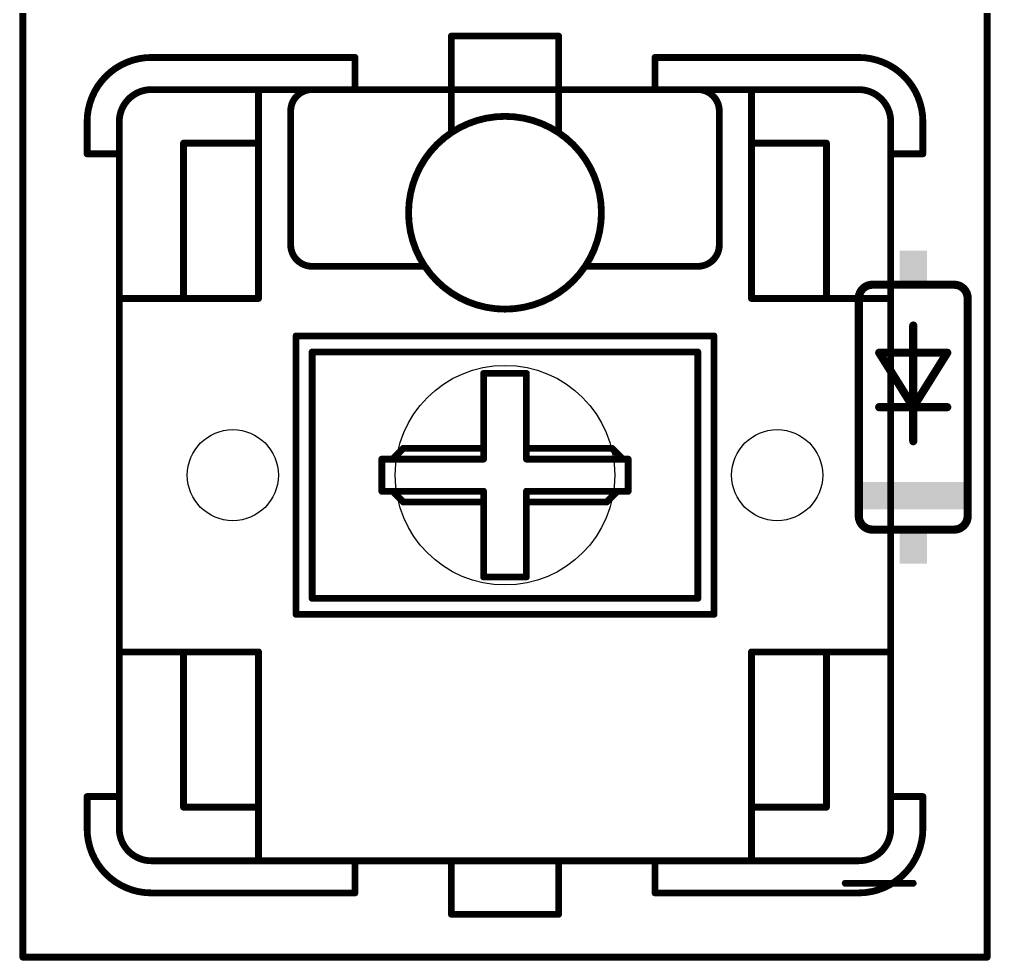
# Model space of a CAD drawing. Extents: x 0 to 155, y -1 to 106.
# Drawn here: x 78.57 to 96.69, y 41.74 to 59.31 of the extents above; entities that cross this region are included whole.
import ezdxf

# ---------------------------------------------------------------- set-up
doc = ezdxf.new("R2010")
doc.units = 0
doc.layers.add('20', color=7, linetype='CONTINUOUS')
doc.layers.add('21', color=253, linetype='CONTINUOUS')

# ---------------------------------------------------------------- blocks, each defined once
blk = doc.blocks.new('RECT')
blk.add_solid([(-0.5, -0.5), (0.5, -0.5), (-0.5, 0.5), (0.5, 0.5)])

msp = doc.modelspace()

# ---------------------------------------------------------------- linework, layer by layer
at = {"layer": '20'}
for centre, radius in [((87.63, 50.8), 2.05), ((82.55, 50.8), 0.85), ((92.71, 50.8), 0.85)]:
    msp.add_circle(centre, radius, dxfattribs=at)
at = {"layer": '21'}
for points, const_width in [([(78.63, 41.8), (78.63, 59.8)], 0.127), ([(96.63, 59.8), (96.63, 41.8)], 0.127), ([(86.63, 59), (88.63, 59)], 0.127), ([(86.63, 58), (86.63, 59)], 0.127), ([(88.63, 58), (88.63, 59)], 0.127), ([(81.03, 58.6), (84.83, 58.6)], 0.127), ([(84.83, 58), (84.83, 58.6)], 0.127), ([(90.43, 58.6), (94.23, 58.6)], 0.127), ([(90.43, 58), (90.43, 58.6)], 0.127), ([(81.03, 58), (84.83, 58)], 0.127), ([(83.03, 58), (83.03, 57)], 0.127), ([(84.83, 58), (86.63, 58)], 0.127), ([(86.63, 58), (88.63, 58)], 0.127), ([(86.63, 57.2), (86.63, 58)], 0.127), ([(88.63, 58), (90.43, 58)], 0.127), ([(88.63, 58), (88.63, 57.2)], 0.127), ([(90.43, 58), (94.23, 58)], 0.127), ([(92.23, 58), (92.23, 57)], 0.127), ([(83.63, 55.1), (83.63, 57.6)], 0.127), ([(91.63, 55.1), (91.63, 57.6)], 0.127), ([(79.83, 56.8), (79.83, 57.4)], 0.127), ([(80.43, 56.8), (80.43, 57.4)], 0.127), ([(94.83, 57.4), (94.83, 56.8)], 0.127), ([(95.43, 57.4), (95.43, 56.8)], 0.127), ([(81.63, 57), (81.63, 54.1)], 0.127), ([(83.03, 57), (81.63, 57)], 0.127), ([(83.03, 57), (83.03, 54.1)], 0.127), ([(92.23, 57), (92.23, 54.1)], 0.127), ([(93.63, 57), (92.23, 57)], 0.127), ([(93.63, 57), (93.63, 54.1)], 0.127), ([(80.43, 56.8), (79.83, 56.8)], 0.127), ([(80.43, 44.8), (80.43, 56.8)], 0.127), ([(94.83, 56.8), (94.83, 44.8)], 0.127), ([(94.83, 56.8), (95.43, 56.8)], 0.127), ([(84.03, 54.7), (86.13, 54.7)], 0.127), ([(89.13, 54.7), (91.23, 54.7)], 0.127), ([(94.488, 54.356), (96.012, 54.356)], 0.1524), ([(81.63, 54.1), (80.43, 54.1)], 0.127), ([(83.03, 54.1), (81.63, 54.1)], 0.127), ([(93.63, 54.1), (92.23, 54.1)], 0.127), ([(94.83, 54.1), (93.63, 54.1)], 0.127), ([(94.234, 50.038), (94.234, 54.102)], 0.1524), ([(96.266, 50.038), (96.266, 54.102)], 0.1524), ([(95.25, 52.07), (95.25, 53.594)], 0.1524), ([(83.73, 48.2), (83.73, 53.4)], 0.127), ([(83.73, 53.4), (91.53, 53.4)], 0.127), ([(91.53, 53.4), (91.53, 48.2)], 0.127), ([(84.03, 48.5), (84.03, 53.1)], 0.127), ([(84.03, 53.1), (91.23, 53.1)], 0.127), ([(91.23, 53.1), (91.23, 48.5)], 0.127), ([(94.615, 53.086), (95.885, 53.086)], 0.1524), ([(95.25, 52.07), (94.615, 53.086)], 0.1524), ([(95.885, 53.086), (95.25, 52.07)], 0.1524), ([(87.23, 51.3), (87.23, 52.7)], 0.127), ([(87.23, 52.7), (88.03, 52.7)], 0.127), ([(88.03, 52.7), (88.03, 51.3)], 0.127), ([(94.615, 52.07), (95.25, 52.07)], 0.1524), ([(95.25, 51.435), (95.25, 52.07)], 0.1524), ([(95.25, 52.07), (95.885, 52.07)], 0.1524), ([(85.73, 51.3), (85.53, 51.1)], 0.127), ([(87.23, 51.3), (85.73, 51.3)], 0.127), ([(87.23, 51.1), (87.23, 51.3)], 0.127), ([(88.03, 51.3), (88.03, 51.1)], 0.127), ([(89.63, 51.3), (88.03, 51.3)], 0.127), ([(89.83, 51.1), (89.63, 51.3)], 0.127), ([(85.33, 50.5), (85.33, 51.1)], 0.127), ([(85.33, 51.1), (85.53, 51.1)], 0.127), ([(85.53, 51.1), (87.23, 51.1)], 0.127), ([(88.03, 51.1), (89.83, 51.1)], 0.127), ([(89.93, 51.1), (89.83, 51.1)], 0.127), ([(89.93, 51.1), (89.93, 50.5)], 0.127), ([(85.53, 50.5), (85.33, 50.5)], 0.127), ([(87.23, 50.5), (85.53, 50.5)], 0.127), ([(85.53, 50.5), (85.73, 50.3)], 0.127), ([(87.23, 50.3), (87.23, 50.5)], 0.127), ([(89.73, 50.5), (88.03, 50.5)], 0.127), ([(88.03, 50.5), (88.03, 50.3)], 0.127), ([(89.73, 50.5), (89.53, 50.3)], 0.127), ([(89.93, 50.5), (89.73, 50.5)], 0.127), ([(87.23, 50.3), (85.73, 50.3)], 0.127), ([(87.23, 48.9), (87.23, 50.3)], 0.127), ([(88.03, 50.3), (88.03, 48.9)], 0.127), ([(89.53, 50.3), (88.03, 50.3)], 0.127), ([(94.488, 49.784), (96.012, 49.784)], 0.1524), ([(88.03, 48.9), (87.23, 48.9)], 0.127), ([(91.23, 48.5), (84.03, 48.5)], 0.127), ([(91.53, 48.2), (83.73, 48.2)], 0.127), ([(81.63, 47.5), (80.43, 47.5)], 0.127), ([(83.03, 47.5), (81.63, 47.5)], 0.127), ([(81.63, 47.5), (81.63, 44.6)], 0.127), ([(83.03, 47.5), (83.03, 44.6)], 0.127), ([(93.63, 47.5), (92.23, 47.5)], 0.127), ([(92.23, 47.5), (92.23, 44.6)], 0.127), ([(94.83, 47.5), (93.63, 47.5)], 0.127), ([(93.63, 47.5), (93.63, 44.6)], 0.127), ([(79.83, 44.2), (79.83, 44.8)], 0.127), ([(80.43, 44.8), (79.83, 44.8)], 0.127), ([(80.43, 44.2), (80.43, 44.8)], 0.127), ([(94.83, 44.8), (94.83, 44.2)], 0.127), ([(94.83, 44.8), (95.43, 44.8)], 0.127), ([(95.43, 44.8), (95.43, 44.2)], 0.127), ([(83.03, 44.6), (81.63, 44.6)], 0.127), ([(83.03, 44.6), (83.03, 43.6)], 0.127), ([(92.23, 44.6), (92.23, 43.6)], 0.127), ([(93.63, 44.6), (92.23, 44.6)], 0.127), ([(84.83, 43.6), (81.03, 43.6)], 0.127), ([(86.63, 43.6), (84.83, 43.6)], 0.127), ([(84.83, 43), (84.83, 43.6)], 0.127), ([(90.43, 43.6), (86.63, 43.6)], 0.127), ([(86.63, 42.6), (86.63, 43.6)], 0.127), ([(88.63, 42.6), (88.63, 43.6)], 0.127), ([(94.23, 43.6), (90.43, 43.6)], 0.127), ([(90.43, 43), (90.43, 43.6)], 0.127), ([(93.98, 43.18), (95.25, 43.18)], 0.127), ([(84.83, 43), (81.03, 43)], 0.127), ([(94.23, 43), (90.43, 43)], 0.127), ([(86.63, 42.6), (88.63, 42.6)], 0.127), ([(96.63, 41.8), (78.63, 41.8)], 0.127)]:
    msp.add_lwpolyline(points, dxfattribs=dict(at, const_width=const_width))
for points, const_width in [([(86.63, 59.0318, 1), (86.63, 58.9682)], 0.0635), ([(86.6618, 59, 1), (86.5983, 59)], 0.0635), ([(88.6618, 59, 1), (88.5983, 59)], 0.0635), ([(88.63, 58.9682, 1), (88.63, 59.0318)], 0.0635), ([(81.03, 58.6, 0.4142), (79.83, 57.4)], 0.127), ([(81.03, 58.6318, 1), (81.03, 58.5682)], 0.0635), ([(81.03, 58.5682, 1), (81.03, 58.6318)], 0.0635), ([(84.8618, 58.6, 1), (84.7982, 58.6)], 0.0635), ([(84.83, 58.5682, 1), (84.83, 58.6318)], 0.0635), ([(90.43, 58.6318, 1), (90.43, 58.5682)], 0.0635), ([(90.4618, 58.6, 1), (90.3983, 58.6)], 0.0635), ([(94.23, 58.6318, 1), (94.23, 58.5682)], 0.0635), ([(95.43, 57.4, 0.4142), (94.23, 58.6)], 0.127), ([(94.23, 58.5682, 1), (94.23, 58.6318)], 0.0635), ([(81.03, 58, 0.4142), (80.43, 57.4)], 0.127), ([(81.03, 58.0318, 1), (81.03, 57.9682)], 0.0635), ([(81.03, 57.9682, 1), (81.03, 58.0318)], 0.0635), ([(83.0618, 58, 1), (82.9982, 58)], 0.0635), ([(84.03, 58, 0.4142), (83.63, 57.6)], 0.127), ([(84.03, 57.9682, 1), (84.03, 58.0318)], 0.0635), ([(84.7982, 58, 1), (84.8618, 58)], 0.0635), ([(84.83, 58.0318, 1), (84.83, 57.9682)], 0.0635), ([(84.83, 57.9682, 1), (84.83, 58.0318)], 0.0635), ([(86.63, 58.0318, 1), (86.63, 57.9682)], 0.0635), ([(86.6618, 58, 1), (86.5983, 58)], 0.0635), ([(86.5983, 58, 1), (86.6618, 58)], 0.0635), ([(86.63, 57.9682, 1), (86.63, 58.0318)], 0.0635), ([(88.63, 58.0318, 1), (88.63, 57.9682)], 0.0635), ([(88.6618, 58, 1), (88.5983, 58)], 0.0635), ([(88.5983, 58, 1), (88.6618, 58)], 0.0635), ([(88.63, 57.9682, 1), (88.63, 58.0318)], 0.0635), ([(90.43, 58.0318, 1), (90.43, 57.9682)], 0.0635), ([(90.3983, 58, 1), (90.4618, 58)], 0.0635), ([(90.43, 57.9682, 1), (90.43, 58.0318)], 0.0635), ([(91.63, 57.6, 0.4142), (91.23, 58)], 0.127), ([(91.23, 58.0318, 1), (91.23, 57.9682)], 0.0635), ([(92.2618, 58, 1), (92.1983, 58)], 0.0635), ([(94.83, 57.4, 0.4142), (94.23, 58)], 0.127), ([(94.23, 58.0318, 1), (94.23, 57.9682)], 0.0635), ([(94.23, 57.9682, 1), (94.23, 58.0318)], 0.0635), ([(83.6618, 57.6, 1), (83.5983, 57.6)], 0.0635), ([(91.6618, 57.6, 1), (91.5983, 57.6)], 0.0635), ([(79.8618, 57.4, 1), (79.7982, 57.4)], 0.0635), ([(80.4618, 57.4, 1), (80.3983, 57.4)], 0.0635), ([(83.5983, 57.6, 1), (83.6618, 57.6)], 0.0635), ([(87.63, 57.5, 1), (87.63, 53.9)], 0.127), ([(87.63, 57.5318, 1), (87.63, 57.4682)], 0.0635), ([(87.63, 53.9, 1), (87.63, 57.5)], 0.127), ([(87.63, 57.4682, 1), (87.63, 57.5318)], 0.0635), ([(91.5983, 57.6, 1), (91.6618, 57.6)], 0.0635), ([(94.8618, 57.4, 1), (94.7982, 57.4)], 0.0635), ([(95.4618, 57.4, 1), (95.3983, 57.4)], 0.0635), ([(79.7982, 57.4, 1), (79.8618, 57.4)], 0.0635), ([(80.3983, 57.4, 1), (80.4618, 57.4)], 0.0635), ([(94.7982, 57.4, 1), (94.8618, 57.4)], 0.0635), ([(95.3983, 57.4, 1), (95.4618, 57.4)], 0.0635), ([(86.5983, 57.2, 1), (86.6618, 57.2)], 0.0635), ([(88.5983, 57.2, 1), (88.6618, 57.2)], 0.0635), ([(81.63, 57.0318, 1), (81.63, 56.9682)], 0.0635), ([(81.6618, 57, 1), (81.5983, 57)], 0.0635), ([(83.0618, 57, 1), (82.9982, 57)], 0.0635), ([(82.9982, 57, 1), (83.0618, 57)], 0.0635), ([(83.03, 56.9682, 1), (83.03, 57.0318)], 0.0635), ([(92.23, 57.0318, 1), (92.23, 56.9682)], 0.0635), ([(92.2618, 57, 1), (92.1983, 57)], 0.0635), ([(92.1983, 57, 1), (92.2618, 57)], 0.0635), ([(93.6618, 57, 1), (93.5983, 57)], 0.0635), ([(93.63, 56.9682, 1), (93.63, 57.0318)], 0.0635), ([(79.7982, 56.8, 1), (79.8618, 56.8)], 0.0635), ([(79.83, 56.8318, 1), (79.83, 56.7683)], 0.0635), ([(80.4618, 56.8, 1), (80.3983, 56.8)], 0.0635), ([(80.3983, 56.8, 1), (80.4618, 56.8)], 0.0635), ([(80.43, 56.7683, 1), (80.43, 56.8318)], 0.0635), ([(94.8618, 56.8, 1), (94.7982, 56.8)], 0.0635), ([(94.7982, 56.8, 1), (94.8618, 56.8)], 0.0635), ([(94.83, 56.8318, 1), (94.83, 56.7683)], 0.0635), ([(95.3983, 56.8, 1), (95.4618, 56.8)], 0.0635), ([(95.43, 56.7683, 1), (95.43, 56.8318)], 0.0635), ([(83.63, 55.1, 0.4142), (84.03, 54.7)], 0.127), ([(83.6618, 55.1, 1), (83.5983, 55.1)], 0.0635), ([(83.5983, 55.1, 1), (83.6618, 55.1)], 0.0635), ([(91.23, 54.7, 0.4142), (91.63, 55.1)], 0.127), ([(91.6618, 55.1, 1), (91.5983, 55.1)], 0.0635), ([(91.5983, 55.1, 1), (91.6618, 55.1)], 0.0635), ([(84.03, 54.7318, 1), (84.03, 54.6683)], 0.0635), ([(84.03, 54.6683, 1), (84.03, 54.7318)], 0.0635), ([(86.13, 54.6683, 1), (86.13, 54.7318)], 0.0635), ([(89.13, 54.7318, 1), (89.13, 54.6683)], 0.0635), ([(91.23, 54.7318, 1), (91.23, 54.6683)], 0.0635), ([(91.23, 54.6683, 1), (91.23, 54.7318)], 0.0635), ([(94.488, 54.356, 0.4142), (94.234, 54.102)], 0.1524), ([(94.488, 54.3941, 1), (94.488, 54.3179)], 0.0762), ([(94.488, 54.3179, 1), (94.488, 54.3941)], 0.0762), ([(96.266, 54.102, 0.4142), (96.012, 54.356)], 0.1524), ([(96.012, 54.3941, 1), (96.012, 54.3179)], 0.0762), ([(96.012, 54.3179, 1), (96.012, 54.3941)], 0.0762), ([(80.43, 54.1318, 1), (80.43, 54.0682)], 0.0635), ([(81.63, 54.1318, 1), (81.63, 54.0682)], 0.0635), ([(81.5983, 54.1, 1), (81.6618, 54.1)], 0.0635), ([(81.63, 54.0682, 1), (81.63, 54.1318)], 0.0635), ([(82.9982, 54.1, 1), (83.0618, 54.1)], 0.0635), ([(83.03, 54.0682, 1), (83.03, 54.1318)], 0.0635), ([(92.23, 54.1318, 1), (92.23, 54.0682)], 0.0635), ([(92.1983, 54.1, 1), (92.2618, 54.1)], 0.0635), ([(93.63, 54.1318, 1), (93.63, 54.0682)], 0.0635), ([(93.5983, 54.1, 1), (93.6618, 54.1)], 0.0635), ([(93.63, 54.0682, 1), (93.63, 54.1318)], 0.0635), ([(94.2721, 54.102, 1), (94.1959, 54.102)], 0.0762), ([(94.1959, 54.102, 1), (94.2721, 54.102)], 0.0762), ([(94.83, 54.0682, 1), (94.83, 54.1318)], 0.0635), ([(96.3041, 54.102, 1), (96.2279, 54.102)], 0.0762), ([(96.2279, 54.102, 1), (96.3041, 54.102)], 0.0762), ([(87.63, 53.9318, 1), (87.63, 53.8683)], 0.0635), ([(87.63, 53.8683, 1), (87.63, 53.9318)], 0.0635), ([(95.2881, 53.594, 1), (95.2119, 53.594)], 0.0762), ([(83.73, 53.4318, 1), (83.73, 53.3683)], 0.0635), ([(83.7618, 53.4, 1), (83.6983, 53.4)], 0.0635), ([(91.5618, 53.4, 1), (91.4982, 53.4)], 0.0635), ([(91.53, 53.3683, 1), (91.53, 53.4318)], 0.0635), ([(84.0618, 53.1, 1), (83.9982, 53.1)], 0.0635), ([(84.03, 53.1318, 1), (84.03, 53.0682)], 0.0635), ([(91.2618, 53.1, 1), (91.1983, 53.1)], 0.0635), ([(91.23, 53.0682, 1), (91.23, 53.1318)], 0.0635), ([(94.615, 53.1241, 1), (94.615, 53.0479)], 0.0762), ([(94.6473, 53.1062, 1), (94.5827, 53.0658)], 0.0762), ([(95.9173, 53.0658, 1), (95.8527, 53.1062)], 0.0762), ([(95.885, 53.0479, 1), (95.885, 53.1241)], 0.0762), ([(87.23, 52.7318, 1), (87.23, 52.6683)], 0.0635), ([(87.2618, 52.7, 1), (87.1983, 52.7)], 0.0635), ([(88.0618, 52.7, 1), (87.9982, 52.7)], 0.0635), ([(88.03, 52.6683, 1), (88.03, 52.7318)], 0.0635), ([(94.615, 52.1081, 1), (94.615, 52.0319)], 0.0762), ([(95.2881, 52.07, 1), (95.2119, 52.07)], 0.0762), ([(95.25, 52.1081, 1), (95.25, 52.0319)], 0.0762), ([(95.2177, 52.0902, 1), (95.2823, 52.0498)], 0.0762), ([(95.2119, 52.07, 1), (95.2881, 52.07)], 0.0762), ([(95.2177, 52.0498, 1), (95.2823, 52.0902)], 0.0762), ([(95.25, 52.0319, 1), (95.25, 52.1081)], 0.0762), ([(95.885, 52.0319, 1), (95.885, 52.1081)], 0.0762), ([(85.73, 51.3318, 1), (85.73, 51.2683)], 0.0635), ([(85.7525, 51.2775, 1), (85.7075, 51.3225)], 0.0635), ([(87.2618, 51.3, 1), (87.1983, 51.3)], 0.0635), ([(87.1983, 51.3, 1), (87.2618, 51.3)], 0.0635), ([(87.23, 51.2683, 1), (87.23, 51.3318)], 0.0635), ([(88.0618, 51.3, 1), (87.9982, 51.3)], 0.0635), ([(87.9982, 51.3, 1), (88.0618, 51.3)], 0.0635), ([(88.03, 51.3318, 1), (88.03, 51.2683)], 0.0635), ([(89.6525, 51.3225, 1), (89.6075, 51.2775)], 0.0635), ([(89.63, 51.2683, 1), (89.63, 51.3318)], 0.0635), ([(95.2119, 51.435, 1), (95.2881, 51.435)], 0.0762), ([(85.3618, 51.1, 1), (85.2982, 51.1)], 0.0635), ([(85.33, 51.1318, 1), (85.33, 51.0682)], 0.0635), ([(85.53, 51.1318, 1), (85.53, 51.0682)], 0.0635), ([(85.5075, 51.1225, 1), (85.5525, 51.0775)], 0.0635), ([(85.53, 51.0682, 1), (85.53, 51.1318)], 0.0635), ([(87.1983, 51.1, 1), (87.2618, 51.1)], 0.0635), ([(87.23, 51.0682, 1), (87.23, 51.1318)], 0.0635), ([(88.03, 51.1318, 1), (88.03, 51.0682)], 0.0635), ([(87.9982, 51.1, 1), (88.0618, 51.1)], 0.0635), ([(89.83, 51.1318, 1), (89.83, 51.0682)], 0.0635), ([(89.8075, 51.0775, 1), (89.8525, 51.1225)], 0.0635), ([(89.83, 51.0682, 1), (89.83, 51.1318)], 0.0635), ([(89.9618, 51.1, 1), (89.8983, 51.1)], 0.0635), ([(89.93, 51.0682, 1), (89.93, 51.1318)], 0.0635), ([(85.2982, 50.5, 1), (85.3618, 50.5)], 0.0635), ([(85.33, 50.5318, 1), (85.33, 50.4682)], 0.0635), ([(85.5525, 50.5225, 1), (85.5075, 50.4775)], 0.0635), ([(85.53, 50.5318, 1), (85.53, 50.4682)], 0.0635), ([(85.53, 50.4682, 1), (85.53, 50.5318)], 0.0635), ([(87.2618, 50.5, 1), (87.1983, 50.5)], 0.0635), ([(87.23, 50.4682, 1), (87.23, 50.5318)], 0.0635), ([(88.0618, 50.5, 1), (87.9982, 50.5)], 0.0635), ([(88.03, 50.5318, 1), (88.03, 50.4682)], 0.0635), ([(89.73, 50.5318, 1), (89.73, 50.4682)], 0.0635), ([(89.7525, 50.4775, 1), (89.7075, 50.5225)], 0.0635), ([(89.73, 50.4682, 1), (89.73, 50.5318)], 0.0635), ([(89.8983, 50.5, 1), (89.9618, 50.5)], 0.0635), ([(89.93, 50.4682, 1), (89.93, 50.5318)], 0.0635), ([(85.73, 50.3318, 1), (85.73, 50.2683)], 0.0635), ([(85.7075, 50.2775, 1), (85.7525, 50.3225)], 0.0635), ([(87.2618, 50.3, 1), (87.1983, 50.3)], 0.0635), ([(87.1983, 50.3, 1), (87.2618, 50.3)], 0.0635), ([(87.23, 50.2683, 1), (87.23, 50.3318)], 0.0635), ([(88.0618, 50.3, 1), (87.9982, 50.3)], 0.0635), ([(87.9982, 50.3, 1), (88.0618, 50.3)], 0.0635), ([(88.03, 50.3318, 1), (88.03, 50.2683)], 0.0635), ([(89.5075, 50.3225, 1), (89.5525, 50.2775)], 0.0635), ([(89.53, 50.2683, 1), (89.53, 50.3318)], 0.0635), ([(94.234, 50.038, 0.4142), (94.488, 49.784)], 0.1524), ([(94.2721, 50.038, 1), (94.1959, 50.038)], 0.0762), ([(94.1959, 50.038, 1), (94.2721, 50.038)], 0.0762), ([(96.012, 49.784, 0.4142), (96.266, 50.038)], 0.1524), ([(96.3041, 50.038, 1), (96.2279, 50.038)], 0.0762), ([(96.2279, 50.038, 1), (96.3041, 50.038)], 0.0762), ([(94.488, 49.8221, 1), (94.488, 49.7459)], 0.0762), ([(94.488, 49.7459, 1), (94.488, 49.8221)], 0.0762), ([(96.012, 49.8221, 1), (96.012, 49.7459)], 0.0762), ([(96.012, 49.7459, 1), (96.012, 49.8221)], 0.0762), ([(87.23, 48.9318, 1), (87.23, 48.8683)], 0.0635), ([(88.03, 48.8683, 1), (88.03, 48.9318)], 0.0635), ([(87.1983, 48.9, 1), (87.2618, 48.9)], 0.0635), ([(87.9982, 48.9, 1), (88.0618, 48.9)], 0.0635), ([(84.03, 48.5318, 1), (84.03, 48.4682)], 0.0635), ([(83.9982, 48.5, 1), (84.0618, 48.5)], 0.0635), ([(91.1983, 48.5, 1), (91.2618, 48.5)], 0.0635), ([(91.23, 48.4682, 1), (91.23, 48.5318)], 0.0635), ([(83.73, 48.2318, 1), (83.73, 48.1683)], 0.0635), ([(83.6983, 48.2, 1), (83.7618, 48.2)], 0.0635), ([(91.4982, 48.2, 1), (91.5618, 48.2)], 0.0635), ([(91.53, 48.1683, 1), (91.53, 48.2318)], 0.0635), ([(80.43, 47.5318, 1), (80.43, 47.4682)], 0.0635), ([(81.63, 47.5318, 1), (81.63, 47.4682)], 0.0635), ([(81.6618, 47.5, 1), (81.5983, 47.5)], 0.0635), ([(81.63, 47.4682, 1), (81.63, 47.5318)], 0.0635), ([(83.0618, 47.5, 1), (82.9982, 47.5)], 0.0635), ([(83.03, 47.4682, 1), (83.03, 47.5318)], 0.0635), ([(92.23, 47.5318, 1), (92.23, 47.4682)], 0.0635), ([(92.2618, 47.5, 1), (92.1983, 47.5)], 0.0635), ([(93.63, 47.5318, 1), (93.63, 47.4682)], 0.0635), ([(93.6618, 47.5, 1), (93.5983, 47.5)], 0.0635), ([(93.63, 47.4682, 1), (93.63, 47.5318)], 0.0635), ([(94.83, 47.4682, 1), (94.83, 47.5318)], 0.0635), ([(79.8618, 44.8, 1), (79.7982, 44.8)], 0.0635), ([(79.83, 44.8318, 1), (79.83, 44.7683)], 0.0635), ([(80.4618, 44.8, 1), (80.3983, 44.8)], 0.0635), ([(80.3983, 44.8, 1), (80.4618, 44.8)], 0.0635), ([(80.43, 44.7683, 1), (80.43, 44.8318)], 0.0635), ([(94.8618, 44.8, 1), (94.7982, 44.8)], 0.0635), ([(94.7982, 44.8, 1), (94.8618, 44.8)], 0.0635), ([(94.83, 44.8318, 1), (94.83, 44.7683)], 0.0635), ([(95.4618, 44.8, 1), (95.3983, 44.8)], 0.0635), ([(95.43, 44.7683, 1), (95.43, 44.8318)], 0.0635), ([(81.63, 44.6318, 1), (81.63, 44.5682)], 0.0635), ([(81.5983, 44.6, 1), (81.6618, 44.6)], 0.0635), ([(83.0618, 44.6, 1), (82.9982, 44.6)], 0.0635), ([(82.9982, 44.6, 1), (83.0618, 44.6)], 0.0635), ([(83.03, 44.5682, 1), (83.03, 44.6318)], 0.0635), ([(92.23, 44.6318, 1), (92.23, 44.5682)], 0.0635), ([(92.2618, 44.6, 1), (92.1983, 44.6)], 0.0635), ([(92.1983, 44.6, 1), (92.2618, 44.6)], 0.0635), ([(93.5983, 44.6, 1), (93.6618, 44.6)], 0.0635), ([(93.63, 44.5682, 1), (93.63, 44.6318)], 0.0635), ([(79.8618, 44.2, 1), (79.7982, 44.2)], 0.0635), ([(79.7982, 44.2, 1), (79.8618, 44.2)], 0.0635), ([(79.83, 44.2, 0.4142), (81.03, 43)], 0.127), ([(80.43, 44.2, 0.4142), (81.03, 43.6)], 0.127), ([(80.4618, 44.2, 1), (80.3983, 44.2)], 0.0635), ([(80.3983, 44.2, 1), (80.4618, 44.2)], 0.0635), ([(94.23, 43, 0.4142), (95.43, 44.2)], 0.127), ([(94.23, 43.6, 0.4142), (94.83, 44.2)], 0.127), ([(94.8618, 44.2, 1), (94.7982, 44.2)], 0.0635), ([(94.7982, 44.2, 1), (94.8618, 44.2)], 0.0635), ([(95.4618, 44.2, 1), (95.3983, 44.2)], 0.0635), ([(95.3983, 44.2, 1), (95.4618, 44.2)], 0.0635), ([(81.03, 43.6318, 1), (81.03, 43.5682)], 0.0635), ([(81.03, 43.5682, 1), (81.03, 43.6318)], 0.0635), ([(82.9982, 43.6, 1), (83.0618, 43.6)], 0.0635), ([(84.83, 43.6318, 1), (84.83, 43.5682)], 0.0635), ([(84.8618, 43.6, 1), (84.7982, 43.6)], 0.0635), ([(84.83, 43.5682, 1), (84.83, 43.6318)], 0.0635), ([(86.63, 43.6318, 1), (86.63, 43.5682)], 0.0635), ([(86.6618, 43.6, 1), (86.5983, 43.6)], 0.0635), ([(86.63, 43.5682, 1), (86.63, 43.6318)], 0.0635), ([(88.6618, 43.6, 1), (88.5983, 43.6)], 0.0635), ([(90.43, 43.6318, 1), (90.43, 43.5682)], 0.0635), ([(90.4618, 43.6, 1), (90.3983, 43.6)], 0.0635), ([(90.43, 43.5682, 1), (90.43, 43.6318)], 0.0635), ([(92.1983, 43.6, 1), (92.2618, 43.6)], 0.0635), ([(94.23, 43.6318, 1), (94.23, 43.5682)], 0.0635), ([(94.23, 43.5682, 1), (94.23, 43.6318)], 0.0635), ([(93.98, 43.2118, 1), (93.98, 43.1482)], 0.0635), ([(95.25, 43.1482, 1), (95.25, 43.2118)], 0.0635), ([(81.03, 43.0318, 1), (81.03, 42.9682)], 0.0635), ([(81.03, 42.9682, 1), (81.03, 43.0318)], 0.0635), ([(84.7982, 43, 1), (84.8618, 43)], 0.0635), ([(84.83, 42.9682, 1), (84.83, 43.0318)], 0.0635), ([(90.43, 43.0318, 1), (90.43, 42.9682)], 0.0635), ([(90.3983, 43, 1), (90.4618, 43)], 0.0635), ([(94.23, 43.0318, 1), (94.23, 42.9682)], 0.0635), ([(94.23, 42.9682, 1), (94.23, 43.0318)], 0.0635), ([(86.63, 42.6318, 1), (86.63, 42.5682)], 0.0635), ([(86.5983, 42.6, 1), (86.6618, 42.6)], 0.0635), ([(88.5983, 42.6, 1), (88.6618, 42.6)], 0.0635), ([(88.63, 42.5682, 1), (88.63, 42.6318)], 0.0635), ([(78.63, 41.8318, 1), (78.63, 41.7683)], 0.0635), ([(78.5983, 41.8, 1), (78.6618, 41.8)], 0.0635), ([(96.5983, 41.8, 1), (96.6618, 41.8)], 0.0635), ([(96.63, 41.7683, 1), (96.63, 41.8318)], 0.0635)]:
    msp.add_lwpolyline(points, format="xyb", dxfattribs=dict(at, const_width=const_width))

# ---------------------------------------------------------------- block references
at = {"layer": '21', "rotation": 90}
for p, xscale, yscale in [((95.25, 54.6735), 0.635, 0.508), ((95.25, 50.419), 0.508, 2.032), ((95.25, 49.4665), 0.635, 0.508)]:
    msp.add_blockref('RECT', p, dxfattribs=dict(at, xscale=xscale, yscale=yscale))

doc.saveas('drawing.dxf')
